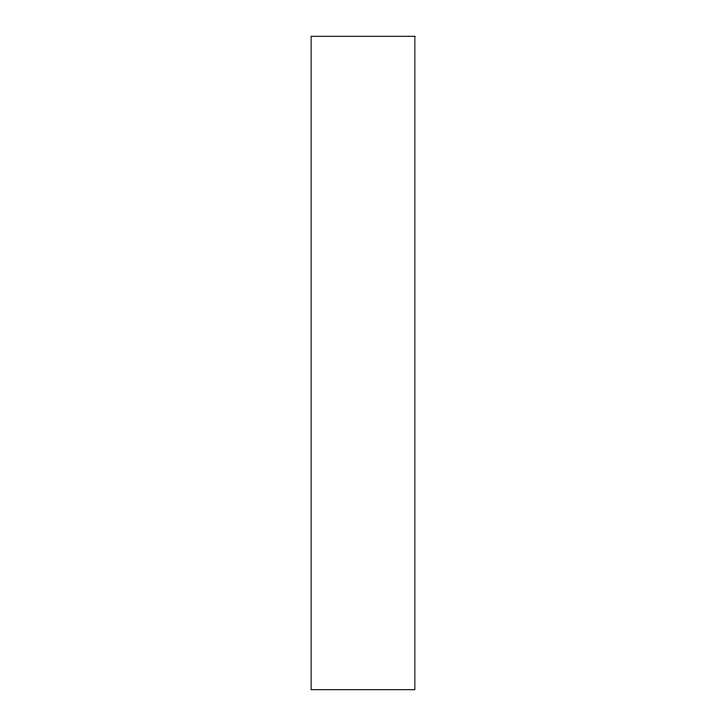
<?xml version="1.0" encoding="UTF-8"?>
<svg xmlns="http://www.w3.org/2000/svg" width="726" height="726" viewBox="0 0 726 726"><rect width="100%" height="100%" fill="white"/><g stroke="black" fill="none" stroke-linecap="round" stroke-linejoin="round"><path stroke-width="1.09" d="M414.864 36.3L311.136 36.3L311.136 689.7L414.864 689.7L414.864 36.3"/></g></svg>
